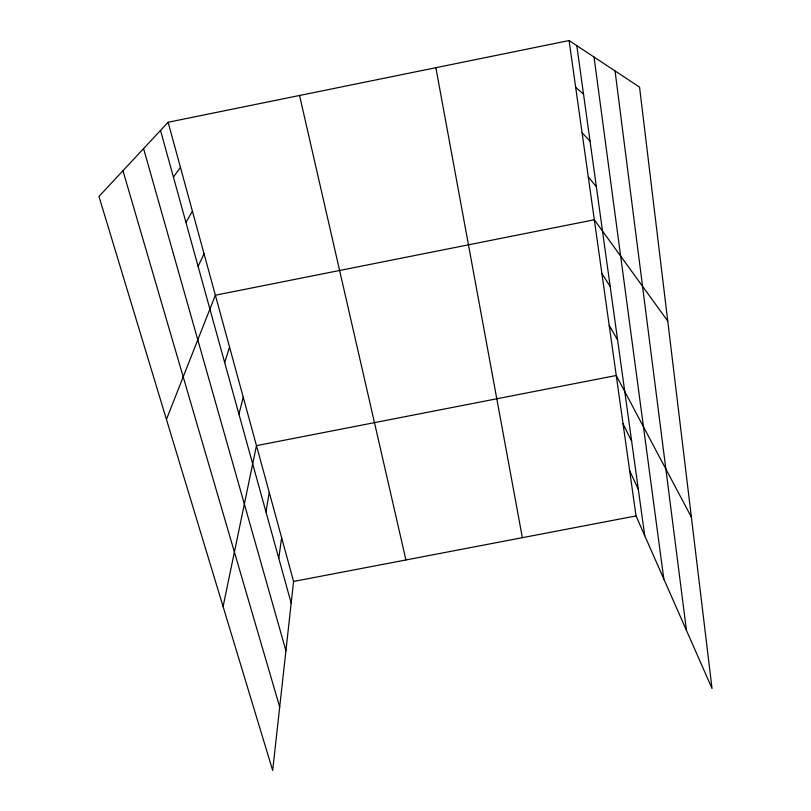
<?xml version="1.0" encoding="UTF-8"?>
<svg xmlns="http://www.w3.org/2000/svg" width="811" height="811" viewBox="0 0 811 811"><rect width="100%" height="100%" fill="white"/><g stroke="black" fill="none" stroke-linecap="round" stroke-linejoin="round"><path stroke-width="1.22" d="M168.12 122.258L293.582 581.457L272.678 770.45L98.972 196.455L168.12 122.258L569.089 40.55L639.555 87.132L712.028 688.468L636.027 515.928L569.089 40.55M278.781 558.313L281.62 537.683M265.967 511.913L269.252 492.439M223.086 606.577L256.469 445.655L616.248 375.493L691.377 517.114M238.941 414.137L243.249 397.248M224.688 362.568L229.554 347.128M166.437 419.388L215.371 295.214L594.321 219.771L667.747 321.055M198.097 266.373L204.058 253.802M185.942 222.386L192.42 211.205M173.422 177.092L180.447 167.37M293.582 581.457L636.027 515.928M575.678 87.324L583.525 94.117M582.075 132.74L590.043 141.124M588.289 176.869L596.369 186.753M601.894 273.52L610.196 286.506M609.203 325.404L617.597 339.951M623.071 423.889L631.637 441.245M629.65 470.674L638.298 489.276M122.958 170.715L279.694 706.999M143.577 148.585L285.918 650.696M160.517 130.409L291.179 603.151M299.533 95.475L405.926 559.955M435.862 67.698L522.355 537.683M576.803 45.649L644.735 535.686M594.037 57.044L663.824 579.044M615.052 70.932L686.471 630.441"/></g></svg>
